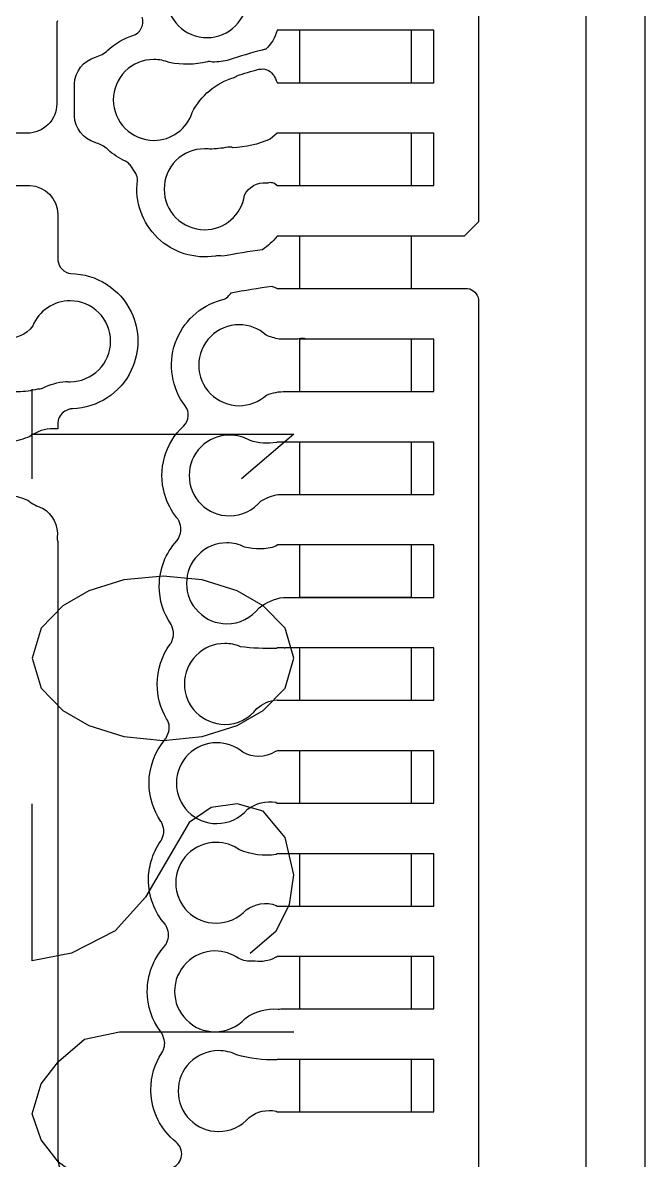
# Model space of a CAD drawing. Header units: millimetres. Extents: x 164 to 1164, y 133 to 906.
# Drawn here: x 554.39 to 560.66, y 511.21 to 522.67 of the extents above; entities that cross this region are included whole.
import ezdxf

# ---------------------------------------------------------------- set-up
doc = ezdxf.new("R2010")
doc.units = ezdxf.units.MM
for name, color, linetype in [('gbr-dxf', 7, 'Continuous'), ('gbr-dxf_layer0', 7, 'Continuous'), ('gbr-outline-dxf', 2, 'Continuous'), ('lingjian_layer1', 7, 'Continuous'), ('outline_layer0', 7, 'Continuous')]:
    doc.layers.add(name, color=color, linetype=linetype)

msp = doc.modelspace()

# ---------------------------------------------------------------- linework, layer by layer
at = {"layer": 'gbr-dxf', "linetype": 'Continuous'}
for points in [[(560.069, 503.59), (560.069, 526.405, 0.35684)], [(558.984, 524.028), (558.984, 520.668), (558.839, 520.523), (558.533, 520.523), (558.533, 520.524), (556.954, 520.524), (556.954, 520.523, -0.078876), (556.808, 520.387, 0.014463), (556.403, 520.321, 0.048874), (556.375, 520.326), (556.345, 520.326), (556.333, 520.324, -0.501168), (555.548, 521.084, 0.12738), (555.531, 521.156), (555.474, 521.241, 0.08412), (555.437, 521.274), (555.428, 521.278, -0.078807), (555.25, 521.396, 0.017545), (555.234, 521.41), (555.233, 521.411, 0.104514), (555.121, 521.466, -0.317031), (554.913, 521.737), (554.913, 522.054, -0.322502), (555.125, 522.328, 0.120232), (555.25, 522.397, -0.107609), (555.5, 522.544, 0.408277), (555.597, 522.732, -0.074717)], [(554.743, 522.694, 0.10263), (554.735, 522.658), (554.735, 521.86, 0.013874), (554.735, 521.857, -0.414228), (554.439, 521.561, 0.018102), (554.434, 521.56), (554.297, 521.56), (554.297, 521.561), (552.718, 521.561), (552.718, 521.561), (552.544, 521.561, -0.212189), (552.272, 521.688), (552.272, 521.782, 0.422485), (552.084, 521.975), (549.23, 521.975), (549.225, 521.975, 0.198915), (547.495, 521.259), (547.493, 521.257), (547.492, 521.256, -0.009561), (547.478, 521.241, 0.008005), (547.474, 521.238), (547.277, 521.042), (547.276, 521.041, -0.07711), (545.161, 519.495, 0.02107)], [(554.297, 521.034), (554.463, 521.034, -0.395458), (554.747, 520.745), (554.747, 520.279, 0.350772), (554.877, 520.147, -0.285542), (555.485, 519.76, -0.225943), (555.486, 519.174, -0.280845), (554.893, 518.784), (554.878, 518.783, 0.054937), (554.847, 518.775, -0.007557), (554.818, 518.761, 0.234764), (554.747, 518.648), (554.747, 518.582, 0.026966), (554.704, 518.584, 0.157904), (554.465, 518.507, -0.074865), (554.269, 518.45)], [(555.906, 511.14, 0.556737), (555.938, 511.395, -0.219527), (555.683, 511.906), (555.683, 511.925, -0.144212), (555.793, 512.295), (555.801, 512.307, 0.020277), (555.806, 512.318), (555.82, 512.363, 0.110287), (555.818, 512.428), (555.8, 512.48, 0.028302), (555.792, 512.495), (555.783, 512.507, -0.161729), (555.647, 512.915, -0.180717), (555.814, 513.362), (555.824, 513.373, 0.038005), (555.836, 513.392), (555.856, 513.443, 0.136107), (555.856, 513.523), (555.837, 513.574, 0.034669), (555.826, 513.591), (555.826, 513.592, -0.180316), (555.659, 514.038, -0.070147), (555.687, 514.227, -0.080728), (555.779, 514.425), (555.788, 514.437, 0.010067), (555.79, 514.441, 0.016517), (555.794, 514.45), (555.81, 514.497, 0.110226), (555.81, 514.562), (555.794, 514.612, 0.018692), (555.789, 514.622), (555.784, 514.628, -0.150982), (555.665, 515.013), (555.665, 515.014, -0.173984), (555.821, 515.447), (555.831, 515.459, 0.03416), (555.841, 515.476), (555.863, 515.532, 0.114175), (555.866, 515.599), (555.853, 515.642, 0.01276), (555.85, 515.648), (555.842, 515.662, -0.134609), (555.747, 516.009, -0.159643), (555.879, 516.413), (555.884, 516.42, 0.021472), (555.89, 516.431), (555.908, 516.483, 0.113398), (555.909, 516.55), (555.893, 516.599, 0.018638), (555.889, 516.609), (555.887, 516.611, -0.151321), (555.768, 516.996), (555.768, 516.997, -0.186776), (555.945, 517.456), (555.948, 517.459, 0.037793), (555.96, 517.478), (555.981, 517.531, 0.132623), (555.982, 517.609), (555.965, 517.658, 0.008466), (555.963, 517.661, 0.026555), (555.955, 517.675), (555.945, 517.687, -0.097579), (555.823, 517.92, 0.006938), (555.821, 517.927, -0.281392), (556.012, 518.611, 0.384483), (556.029, 518.813, -0.53158), (556.396, 519.882), (556.41, 519.885, 0.184491), (556.491, 519.954, -0.015528), (556.903, 520.019, -0.026338), (556.954, 519.997), (556.954, 519.996), (558.533, 519.996), (558.533, 519.997), (558.874, 519.997, -0.318371), (558.984, 519.886), (558.984, 503.582, 0.359758)], [(554.269, 517.913, -0.067273), (554.444, 517.863, 0.103209), (554.591, 517.785, -0.288775), (554.74, 517.488, 0.131568), (554.747, 517.447), (554.747, 511.241, 0.565225), (555.191, 510.974, -0.014646)], [(557.025, 516.376), (556.956, 516.376), (556.955, 516.377), (556.948, 516.371, -0.045425), (556.585, 516.388, 0.099169), (556.428, 516.42, 0.414225), (556.021, 516.012, 0.414225), (556.428, 515.605, 0.233401), (556.752, 515.764, -0.168242), (556.952, 515.851), (556.955, 515.848), (556.955, 515.849), (558.533, 515.849), (558.533, 516.376), (557.037, 516.376)]]:
    msp.add_lwpolyline(points, format="xyb", dxfattribs=at)
for points in [[(556.249, 522.525, 0.414225), (556.656, 522.932, 0.027666), (556.654, 522.977, -0.069934), (556.668, 523.013, 0.21714), (556.674, 523.08, -0.30007), (556.78, 523.187, 0.099942), (556.812, 523.182, -0.162717), (556.894, 523.159), (556.918, 523.138), (556.919, 523.137, 0.073188), (556.937, 523.121), (556.954, 523.107), (556.956, 523.107), (558.533, 523.107), (558.533, 523.635), (556.955, 523.635), (556.954, 523.635), (556.924, 523.609, 0.065164), (556.904, 523.601, -0.055498), (556.227, 523.339, 0.398559), (555.841, 522.932, 0.414225)], [(555.713, 521.489, 0.324925), (556.1, 521.771, -0.203283), (556.521, 522.123, 0.105741), (556.55, 522.139, -0.014636), (556.767, 522.205, 0.106861), (556.774, 522.205, -0.302073), (556.911, 522.154, 0.109432), (556.917, 522.149, -0.055182), (556.954, 522.072), (556.954, 522.07), (556.955, 522.07), (556.955, 522.07), (556.956, 522.07), (558.533, 522.07), (558.533, 522.598), (556.957, 522.598), (556.955, 522.598), (556.955, 522.598), (556.954, 522.598), (556.954, 522.595, -0.133415), (556.842, 522.407, 0.011783), (556.806, 522.399, 0.011508), (556.803, 522.398, 0.021251), (556.473, 522.3, -0.051437), (556.304, 522.276, 0.165757), (556.252, 522.281, -0.11352), (555.869, 522.273, 0.098682), (555.713, 522.304, 0.414225), (555.305, 521.897, 0.414225)], [(556.224, 520.589, 0.371951), (556.627, 520.937, -0.313708), (556.847, 521.062, 0.11458), (556.884, 521.067, -0.053757), (556.927, 521.057), (556.954, 521.033), (556.956, 521.033), (558.533, 521.033), (558.533, 521.561), (556.955, 521.561), (556.954, 521.561), (556.886, 521.502, -0.096629), (556.506, 521.415, 0.152385), (556.458, 521.42, -0.045983), (556.273, 521.401, 0.029751), (556.224, 521.404, 0.414225), (555.817, 520.997, 0.414225)], [(552.718, 518.959), (554.296, 518.959), (554.296, 518.96), (554.339, 518.96), (554.346, 518.96, 0.063243), (554.544, 518.985, 0.154697), (554.592, 518.993, -0.091519), (554.828, 519.06, 0.025837), (554.87, 519.057, 0.414225), (555.277, 519.465, 0.414225), (554.87, 519.872, 0.303794), (554.493, 519.62, -0.264853), (554.21, 519.494, 0.134782), (554.167, 519.487), (552.718, 519.487)], [(556.573, 518.816, 0.18662), (556.847, 518.922, -0.096181), (557.041, 518.959, 0.014275), (557.045, 518.96), (558.533, 518.96), (558.533, 519.487), (557.243, 519.487, 0.162994), (557.191, 519.492, -0.01279), (557.164, 519.487), (556.977, 519.487, -0.063349), (556.843, 519.528, 0.183621), (556.573, 519.631, 0.414225), (556.166, 519.223, 0.414225)], [(556.476, 517.706, 0.226251), (556.793, 517.857, -0.09068), (556.967, 517.922), (558.533, 517.922), (558.533, 518.45), (556.956, 518.45), (556.954, 518.45), (556.948, 518.445, -0.123557), (556.682, 518.465, 0.132804), (556.476, 518.52, 0.414225), (556.069, 518.113, 0.414225)], [(556.45, 516.619, 0.233202), (556.773, 516.778, -0.133895), (557.018, 516.885), (558.533, 516.885), (558.533, 517.413), (556.954, 517.413), (556.954, 517.41), (556.943, 517.399, -0.14723), (556.628, 517.392, 0.113895), (556.45, 517.434, 0.414225), (556.042, 517.026, 0.414225)], [(556.347, 514.606, 0.220892), (556.658, 514.75, -0.201266), (556.943, 514.821), (556.954, 514.811), (556.956, 514.812), (558.533, 514.812), (558.533, 515.339), (556.955, 515.339), (556.954, 515.339), (556.949, 515.335, 0.060316), (556.932, 515.327, -0.266093), (556.61, 515.324, 0.177013), (556.347, 515.42, 0.414225), (555.94, 515.013, 0.414225)], [(556.341, 513.602, 0.211724), (556.643, 513.735, -0.254007), (556.947, 513.781), (556.954, 513.774), (556.955, 513.775), (558.533, 513.775), (558.533, 514.302), (556.955, 514.302), (556.954, 514.302), (556.945, 514.294, -0.140075), (556.577, 514.341, 0.155865), (556.341, 514.416, 0.414225), (555.934, 514.009, 0.414225)], [(556.329, 512.508, 0.213285), (556.633, 512.643, -0.178313), (556.966, 512.736, 0.07911), (556.991, 512.738), (558.533, 512.738), (558.533, 513.265), (556.956, 513.265), (556.954, 513.266), (556.949, 513.261, 0.050403), (556.934, 513.255, -0.152092), (556.735, 513.218, 0.064481), (556.714, 513.219, -0.112207), (556.568, 513.245, 0.158158), (556.329, 513.322, 0.414225), (555.922, 512.915, 0.414225)], [(556.365, 511.503, 0.218452), (556.674, 511.645, -0.220083), (556.946, 511.708), (556.955, 511.701), (556.955, 511.701), (558.533, 511.701), (558.533, 512.228), (556.956, 512.228), (556.955, 512.229), (556.952, 512.226, -0.083206), (556.546, 512.276, 0.115507), (556.365, 512.318, 0.414225), (555.958, 511.911, 0.414225)]]:
    msp.add_lwpolyline(points, format="xyb", close=True, dxfattribs=at)
at = {"layer": 'gbr-dxf'}
msp.add_lwpolyline([(557.025, 516.376, -0.038922), (557.037, 516.376, -25.692725)], format="xyb", dxfattribs=at)
at = {"layer": 'gbr-dxf_layer0', "color": 1}
for points in [[(557.179, 522.07), (558.308, 522.07), (558.308, 522.598), (557.179, 522.598)], [(557.179, 521.033), (558.308, 521.033), (558.308, 521.561), (557.179, 521.561)], [(557.18, 519.997), (558.308, 519.997), (558.308, 520.524), (557.18, 520.524)], [(557.179, 518.959), (558.308, 518.959), (558.308, 519.487), (557.179, 519.487)], [(557.179, 517.922), (558.308, 517.922), (558.308, 518.45), (557.179, 518.45)], [(557.179, 516.886), (558.308, 516.886), (558.308, 517.413), (557.179, 517.413)], [(557.18, 515.849), (558.308, 515.849), (558.308, 516.376), (557.18, 516.376)], [(557.179, 514.812), (558.308, 514.812), (558.308, 515.339), (557.179, 515.339)], [(557.179, 513.775), (558.308, 513.775), (558.308, 514.302), (557.179, 514.302)], [(557.179, 512.738), (558.308, 512.738), (558.308, 513.265), (557.179, 513.265)], [(557.18, 511.701), (558.308, 511.701), (558.308, 512.228), (557.18, 512.228)]]:
    msp.add_lwpolyline(points, close=True, dxfattribs=at)
at = {"layer": 'gbr-outline-dxf', "linetype": 'Continuous', "const_width": 0.0000741}
msp.add_lwpolyline([(358.925, 496.264), (510.478, 496.264, 0.021814), (513.059, 496.377), (534.187, 498.225, -0.02121), (536.697, 498.338), (559.181, 498.338, 0.414218), (560.662, 499.819), (560.662, 528.252, 0.147965), (560.165, 529.894), (559.764, 530.498, 0.250644), (557.299, 531.816), (516.461, 531.816, -0.256384), (508.964, 535.931), (505.954, 540.659, 0.256388), (493.458, 547.517), (346.905, 547.517, 0.207998)], format="xyb", dxfattribs=at)
at = {"layer": 'lingjian_layer1', "color": 1}
for p, q in [((554.489, 518.078), (554.489, 518.981)), ((554.489, 518.529), (557.123, 518.529)), ((557.123, 518.529), (556.596, 518.078))]:
    msp.add_line(p, q, dxfattribs=at)
msp.add_lwpolyline([(555.806, 515.444), (556.201, 515.482), (556.552, 515.595), (556.816, 515.745), (557.035, 515.971), (557.123, 516.272), (557.035, 516.573), (556.816, 516.799), (556.552, 516.949), (556.201, 517.062), (555.806, 517.1), (555.411, 517.062), (555.059, 516.949), (554.796, 516.799), (554.577, 516.573), (554.489, 516.272), (554.577, 515.971), (554.796, 515.745), (555.059, 515.595), (555.411, 515.482)], close=True, dxfattribs=at)
for points in [[(556.684, 513.3), (556.947, 513.525), (557.079, 513.789), (557.123, 514.09), (557.035, 514.466), (556.816, 514.729), (556.552, 514.805), (556.289, 514.767), (556.069, 514.616), (555.63, 513.864), (555.323, 513.525), (554.884, 513.3), (554.489, 513.224), (554.489, 514.805)], [(555.016, 511.004), (554.752, 511.193), (554.577, 511.418), (554.489, 511.682), (554.577, 511.983), (554.752, 512.208), (555.016, 512.434), (555.367, 512.509), (557.123, 512.509)]]:
    msp.add_lwpolyline(points, dxfattribs=at)
at = {"layer": 'outline_layer0', "color": 1}
msp.add_lwpolyline([(536.716, 498.355), (559.2, 498.355, 0.410508), (560.662, 499.836), (560.662, 528.3, 0.145239), (560.165, 529.911), (559.764, 530.513, 0.250757), (557.299, 531.832), (516.421, 531.832, -0.255093), (508.965, 535.944), (505.954, 540.675, 0.256396), (493.458, 547.534), (346.874, 547.534, 0.207725), (325.238, 538.112), (295.866, 506.616, -0.2079), (285.037, 501.91), (248.128, 501.909, 0.411807), (246.678, 500.41), (246.678, 471.981, 0.149127), (247.19, 470.33), (247.577, 469.75, 0.252404), (250.059, 468.432)], format="xyb", dxfattribs=at)

doc.saveas('drawing.dxf')
